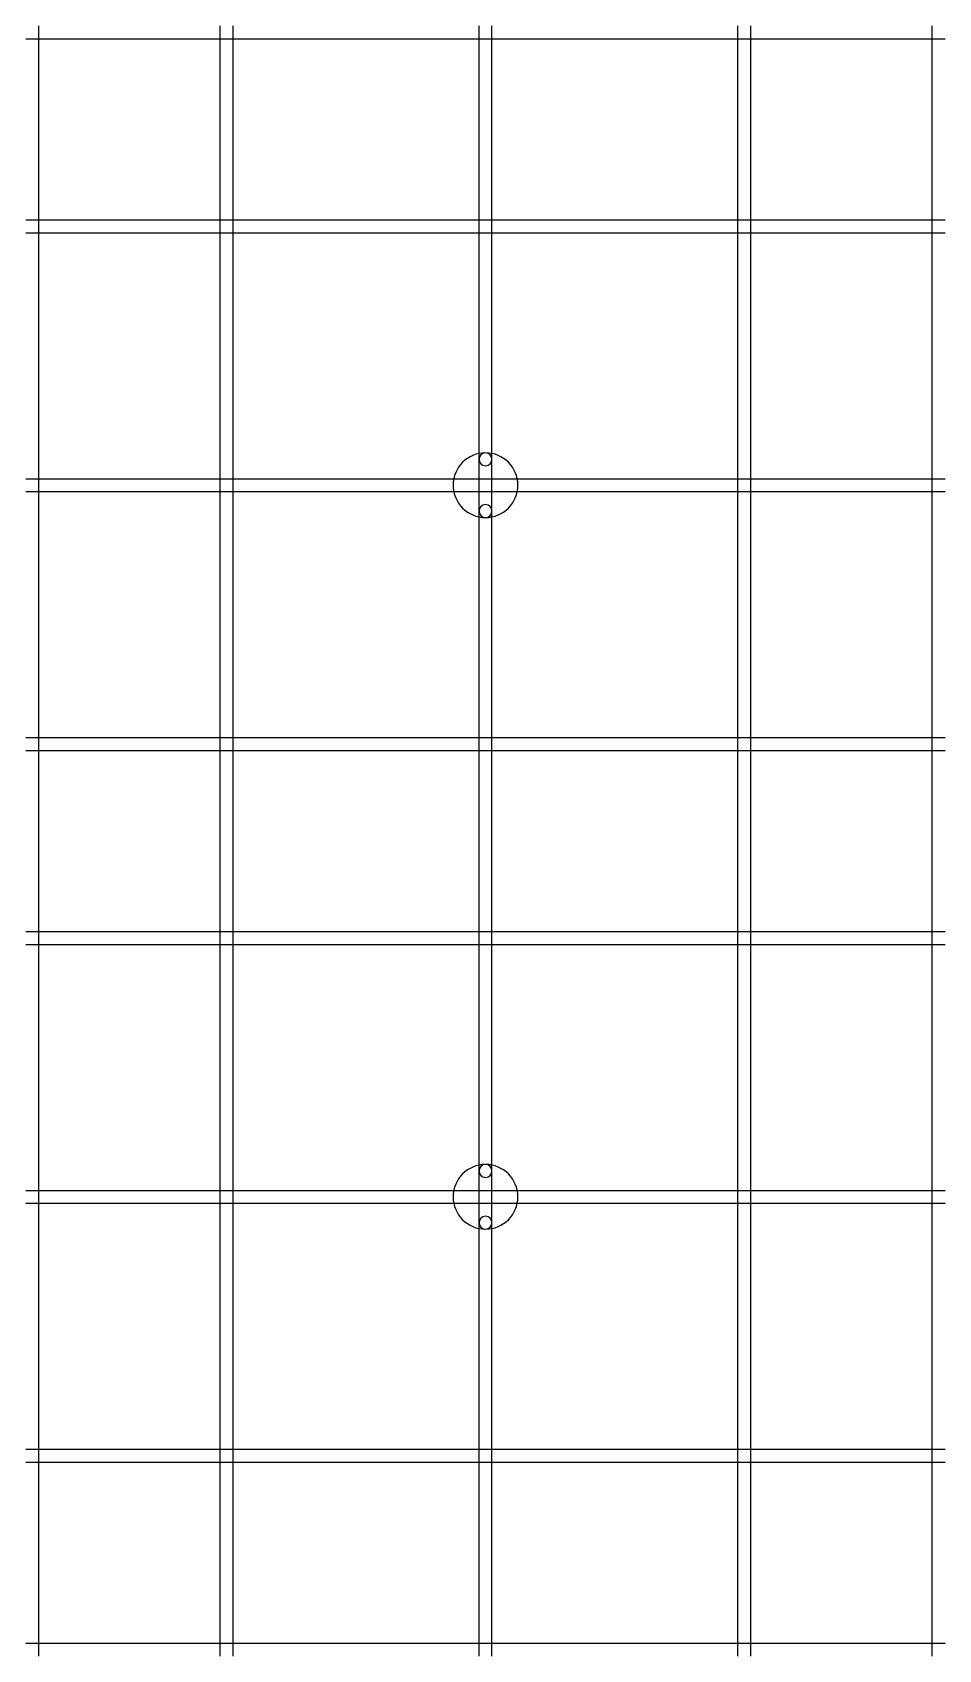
# Model space of a CAD drawing. Header units: millimetres. Extents: x 0 to 500, y 0 to 500.
# Drawn here: x 297.5 to 367.5, y 242.5 to 367.5 of the extents above; entities that cross this region are included whole.
import ezdxf

# ---------------------------------------------------------------- set-up
doc = ezdxf.new("R2010")
doc.units = ezdxf.units.MM
doc.layers.add('MDF_Model', color=7, linetype='CONTINUOUS')

msp = doc.modelspace()

# ---------------------------------------------------------------- linework, layer by layer
at = {"layer": 'MDF_Model'}
for p, q in [((298, 367, 1), (298, 368, 1)), ((298, 367, 1), (298, 368, 1)), ((312, 367, 1), (312, 368, 1)), ((312, 367, 1), (312, 368, 1)), ((313, 367, 1), (313, 368, 1)), ((313, 367, 1), (313, 368, 1)), ((332, 367, 1), (332, 368, 1)), ((332, 367, 1), (332, 368, 1)), ((333, 367, 1), (333, 368, 1)), ((333, 367, 1), (333, 368, 1)), ((352, 367, 1), (352, 368, 1)), ((352, 367, 1), (352, 368, 1)), ((353, 367, 1), (353, 368, 1)), ((353, 367, 1), (353, 368, 1)), ((367, 367, 1), (367, 368, 1)), ((367, 367, 1), (367, 368, 1)), ((297, 367, 1), (298, 367, 1)), ((297, 367, 1), (298, 367, 1)), ((298, 353, 1), (298, 367, 1)), ((298, 367, 1), (312, 367, 1)), ((298, 353, 1), (298, 367, 1)), ((298, 367), (298, 367, 1)), ((298, 353), (298, 367)), ((298, 367), (312, 367)), ((298, 367, 1), (312, 367, 1)), ((298, 367), (298, 367, 1)), ((298, 367), (312, 367)), ((298, 353), (298, 367)), ((312, 367, 1), (313, 367, 1)), ((312, 353, 1), (312, 367, 1)), ((312, 367, 1), (313, 367, 1)), ((312, 353, 1), (312, 367, 1)), ((312, 367), (312, 367, 1)), ((312, 353), (312, 367)), ((312, 367), (312, 367, 1)), ((312, 353), (312, 367)), ((313, 367, 1), (332, 367, 1)), ((313, 367), (332, 367)), ((313, 367, 1), (332, 367, 1)), ((313, 367), (313, 367, 1)), ((313, 367), (332, 367)), ((313, 353), (313, 367)), ((313, 353, 1), (313, 367, 1)), ((313, 367), (313, 367, 1)), ((313, 353), (313, 367)), ((313, 353, 1), (313, 367, 1)), ((332, 367, 1), (333, 367, 1)), ((332, 353, 1), (332, 367, 1)), ((332, 367, 1), (333, 367, 1)), ((332, 353, 1), (332, 367, 1)), ((332, 367), (332, 367, 1)), ((332, 353), (332, 367)), ((332, 367), (332, 367, 1)), ((332, 353), (332, 367)), ((333, 353, 1), (333, 367, 1)), ((333, 367, 1), (352, 367, 1)), ((333, 353, 1), (333, 367, 1)), ((333, 367), (333, 367, 1)), ((333, 353), (333, 367)), ((333, 367), (352, 367)), ((333, 367, 1), (352, 367, 1)), ((333, 367), (333, 367, 1)), ((333, 353), (333, 367)), ((333, 367), (352, 367)), ((352, 367, 1), (353, 367, 1)), ((352, 367), (352, 367, 1)), ((352, 353), (352, 367)), ((352, 353, 1), (352, 367, 1)), ((352, 367), (352, 367, 1)), ((352, 353), (352, 367)), ((352, 353, 1), (352, 367, 1)), ((352, 367, 1), (353, 367, 1)), ((353, 353, 1), (353, 367, 1)), ((353, 367, 1), (367, 367, 1)), ((353, 353, 1), (353, 367, 1)), ((353, 367), (353, 367, 1)), ((353, 353), (353, 367)), ((353, 367), (367, 367)), ((353, 367, 1), (367, 367, 1)), ((353, 367), (353, 367, 1)), ((353, 367), (367, 367)), ((353, 353), (353, 367)), ((367, 367, 1), (368, 367, 1)), ((367, 353, 1), (367, 367, 1)), ((367, 367, 1), (368, 367, 1)), ((367, 353, 1), (367, 367, 1)), ((367, 367), (367, 367, 1)), ((367, 353), (367, 367)), ((367, 367), (367, 367, 1)), ((367, 353), (367, 367)), ((297, 353, 1), (298, 353, 1)), ((297, 353, 1), (298, 353, 1)), ((298, 352, 1), (298, 353, 1)), ((298, 353, 1), (312, 353, 1)), ((298, 352, 1), (298, 353, 1)), ((298, 353), (298, 353, 1)), ((298, 353), (312, 353)), ((298, 353, 1), (312, 353, 1)), ((298, 353), (298, 353, 1)), ((298, 353), (312, 353)), ((312, 352, 1), (312, 353, 1)), ((312, 353, 1), (313, 353, 1)), ((312, 352, 1), (312, 353, 1)), ((312, 353, 1), (313, 353, 1)), ((312, 353), (312, 353, 1)), ((312, 353), (312, 353, 1)), ((313, 353, 1), (332, 353, 1)), ((313, 352, 1), (313, 353, 1)), ((313, 353), (332, 353)), ((313, 353, 1), (332, 353, 1)), ((313, 353), (313, 353, 1)), ((313, 352, 1), (313, 353, 1)), ((313, 353), (332, 353)), ((313, 353), (313, 353, 1)), ((332, 352, 1), (332, 353, 1)), ((332, 353, 1), (333, 353, 1)), ((332, 352, 1), (332, 353, 1)), ((332, 353, 1), (333, 353, 1)), ((332, 353), (332, 353, 1)), ((332, 353), (332, 353, 1)), ((333, 352, 1), (333, 353, 1)), ((333, 353, 1), (352, 353, 1)), ((333, 352, 1), (333, 353, 1)), ((333, 353), (333, 353, 1)), ((333, 353), (352, 353)), ((333, 353, 1), (352, 353, 1)), ((333, 353), (333, 353, 1)), ((333, 353), (352, 353)), ((352, 352, 1), (352, 353, 1)), ((352, 353), (352, 353, 1)), ((352, 352, 1), (352, 353, 1)), ((352, 353, 1), (353, 353, 1)), ((352, 353), (352, 353, 1)), ((352, 353, 1), (353, 353, 1)), ((353, 352, 1), (353, 353, 1)), ((353, 353, 1), (367, 353, 1)), ((353, 352, 1), (353, 353, 1)), ((353, 353), (353, 353, 1)), ((353, 353), (367, 353)), ((353, 353, 1), (367, 353, 1)), ((353, 353), (353, 353, 1)), ((353, 353), (367, 353)), ((367, 352, 1), (367, 353, 1)), ((367, 353, 1), (368, 353, 1)), ((367, 352, 1), (367, 353, 1)), ((367, 353, 1), (368, 353, 1)), ((367, 353), (367, 353, 1)), ((367, 353), (367, 353, 1)), ((297, 352, 1), (298, 352, 1)), ((297, 352, 1), (298, 352, 1)), ((298, 333, 1), (298, 352, 1)), ((298, 352, 1), (312, 352, 1)), ((298, 333, 1), (298, 352, 1)), ((298, 352), (298, 352, 1)), ((298, 333), (298, 352)), ((298, 352), (312, 352)), ((298, 352, 1), (312, 352, 1)), ((298, 352), (298, 352, 1)), ((298, 352), (312, 352)), ((298, 333), (298, 352)), ((312, 352, 1), (313, 352, 1)), ((312, 333, 1), (312, 352, 1)), ((312, 352, 1), (313, 352, 1)), ((312, 352), (312, 352, 1)), ((312, 333, 1), (312, 352, 1)), ((312, 352), (312, 352, 1)), ((312, 333), (312, 352)), ((312, 333), (312, 352)), ((313, 352), (332, 352)), ((313, 333), (313, 352)), ((313, 352), (332, 352)), ((313, 352, 1), (332, 352, 1)), ((313, 352), (313, 352, 1)), ((313, 352, 1), (332, 352, 1)), ((313, 333, 1), (313, 352, 1)), ((313, 352), (313, 352, 1)), ((313, 333), (313, 352)), ((313, 333, 1), (313, 352, 1)), ((332, 334.5, 1), (332, 352, 1)), ((332, 352, 1), (333, 352, 1)), ((332, 334.5, 1), (332, 352, 1)), ((332, 352), (332, 352, 1)), ((332, 334.5), (332, 352)), ((332, 352, 1), (333, 352, 1)), ((332, 334.5), (332, 352)), ((332, 352), (332, 352, 1)), ((333, 334.5, 1), (333, 352, 1)), ((333, 334.5, 1), (333, 352, 1)), ((333, 352), (333, 352, 1)), ((333, 334.5), (333, 352)), ((333, 352), (352, 352)), ((333, 334.5), (333, 352)), ((333, 352, 1), (352, 352, 1)), ((333, 352), (352, 352)), ((333, 352, 1), (352, 352, 1)), ((333, 352), (333, 352, 1)), ((352, 333), (352, 352)), ((352, 352), (352, 352, 1)), ((352, 333, 1), (352, 352, 1)), ((352, 352), (352, 352, 1)), ((352, 333), (352, 352)), ((352, 352, 1), (353, 352, 1)), ((352, 333, 1), (352, 352, 1)), ((352, 352, 1), (353, 352, 1)), ((353, 333, 1), (353, 352, 1)), ((353, 352, 1), (367, 352, 1)), ((353, 333, 1), (353, 352, 1)), ((353, 352), (353, 352, 1)), ((353, 333), (353, 352)), ((353, 352), (367, 352)), ((353, 352, 1), (367, 352, 1)), ((353, 352), (353, 352, 1)), ((353, 352), (367, 352)), ((353, 333), (353, 352)), ((367, 352, 1), (368, 352, 1)), ((367, 333, 1), (367, 352, 1)), ((367, 352, 1), (368, 352, 1)), ((367, 352), (367, 352, 1)), ((367, 333, 1), (367, 352, 1)), ((367, 352), (367, 352, 1)), ((367, 333), (367, 352)), ((367, 333), (367, 352)), ((332.5, 335, 3), (332.5, 335, 6)), ((332.5, 335, 3), (332.5, 335, 6)), ((332, 333, 1), (332, 334.5, 1)), ((332, 333, 1), (332, 334.5, 1)), ((332, 334.5), (332, 334.5, 1)), ((332, 333), (332, 334.5)), ((332, 334.5), (332, 334.5, 1)), ((332, 333), (332, 334.5)), ((333, 334.5, 1), (333, 334.5, 3)), ((333, 334.5, 1), (333, 334.5, 3)), ((333, 333, 1), (333, 334.5, 1)), ((333, 333, 1), (333, 334.5, 1)), ((333, 334.5), (333, 334.5, 1)), ((333, 333), (333, 334.5)), ((333, 334.5), (333, 334.5, 1)), ((333, 333), (333, 334.5)), ((297, 333, 1), (298, 333, 1)), ((297, 333, 1), (298, 333, 1)), ((298, 332, 1), (298, 333, 1)), ((298, 333, 1), (312, 333, 1)), ((298, 332, 1), (298, 333, 1)), ((298, 333), (298, 333, 1)), ((298, 333), (312, 333)), ((298, 333, 1), (312, 333, 1)), ((298, 333), (298, 333, 1)), ((298, 333), (312, 333)), ((312, 332, 1), (312, 333, 1)), ((312, 333, 1), (313, 333, 1)), ((312, 332, 1), (312, 333, 1)), ((312, 333, 1), (313, 333, 1)), ((312, 333), (312, 333, 1)), ((312, 333), (312, 333, 1)), ((313, 333, 1), (332, 333, 1)), ((313, 332, 1), (313, 333, 1)), ((313, 333), (332, 333)), ((313, 333), (332, 333)), ((313, 333, 1), (332, 333, 1)), ((313, 333), (313, 333, 1)), ((313, 332, 1), (313, 333, 1)), ((313, 333), (313, 333, 1)), ((332, 333, 1), (333, 333, 1)), ((332, 332, 1), (332, 333, 1)), ((332, 333, 1), (333, 333, 1)), ((332, 333), (332, 333, 1)), ((332, 332, 1), (332, 333, 1)), ((332, 333), (332, 333, 1)), ((333, 332, 1), (333, 333, 1)), ((333, 333), (333, 333, 1)), ((333, 333, 1), (352, 333, 1)), ((333, 332, 1), (333, 333, 1)), ((333, 333), (352, 333)), ((333, 333), (352, 333)), ((333, 333, 1), (352, 333, 1)), ((333, 333), (333, 333, 1)), ((335, 332.5, 3), (335, 332.5, 6)), ((335, 332.5, 3), (335, 332.5, 6)), ((352, 332, 1), (352, 333, 1)), ((352, 333), (352, 333, 1)), ((352, 332, 1), (352, 333, 1)), ((352, 333, 1), (353, 333, 1)), ((352, 333), (352, 333, 1)), ((352, 333, 1), (353, 333, 1)), ((353, 332, 1), (353, 333, 1)), ((353, 333, 1), (367, 333, 1)), ((353, 332, 1), (353, 333, 1)), ((353, 333), (353, 333, 1)), ((353, 333), (367, 333)), ((353, 333, 1), (367, 333, 1)), ((353, 333), (353, 333, 1)), ((353, 333), (367, 333)), ((367, 332, 1), (367, 333, 1)), ((367, 333, 1), (368, 333, 1)), ((367, 332, 1), (367, 333, 1)), ((367, 333, 1), (368, 333, 1)), ((367, 333), (367, 333, 1)), ((367, 333), (367, 333, 1)), ((297, 332, 1), (298, 332, 1)), ((297, 332, 1), (298, 332, 1)), ((298, 313, 1), (298, 332, 1)), ((298, 332, 1), (312, 332, 1)), ((298, 313, 1), (298, 332, 1)), ((298, 332), (298, 332, 1)), ((298, 313), (298, 332)), ((298, 332), (312, 332)), ((298, 332, 1), (312, 332, 1)), ((298, 332), (298, 332, 1)), ((298, 332), (312, 332)), ((298, 313), (298, 332)), ((312, 332, 1), (313, 332, 1)), ((312, 313, 1), (312, 332, 1)), ((312, 332, 1), (313, 332, 1)), ((312, 332), (312, 332, 1)), ((312, 313, 1), (312, 332, 1)), ((312, 332), (312, 332, 1)), ((312, 313), (312, 332)), ((312, 313), (312, 332)), ((313, 332), (332, 332)), ((313, 313), (313, 332)), ((313, 332), (332, 332)), ((313, 332, 1), (332, 332, 1)), ((313, 332), (313, 332, 1)), ((313, 332, 1), (332, 332, 1)), ((313, 313, 1), (313, 332, 1)), ((313, 332), (313, 332, 1)), ((313, 313), (313, 332)), ((313, 313, 1), (313, 332, 1)), ((332, 330.5, 1), (332, 332, 1)), ((332, 332, 1), (333, 332, 1)), ((332, 330.5, 1), (332, 332, 1)), ((332, 332), (332, 332, 1)), ((332, 330.5), (332, 332)), ((332, 332, 1), (333, 332, 1)), ((332, 330.5), (332, 332)), ((332, 332), (332, 332, 1)), ((333, 330.5, 1), (333, 332, 1)), ((333, 330.5, 1), (333, 332, 1)), ((333, 332), (333, 332, 1)), ((333, 330.5), (333, 332)), ((333, 332), (352, 332)), ((333, 330.5), (333, 332)), ((333, 332, 1), (352, 332, 1)), ((333, 332), (352, 332)), ((333, 332, 1), (352, 332, 1)), ((333, 332), (333, 332, 1)), ((352, 313), (352, 332)), ((352, 332), (352, 332, 1)), ((352, 313, 1), (352, 332, 1)), ((352, 332), (352, 332, 1)), ((352, 313), (352, 332)), ((352, 332, 1), (353, 332, 1)), ((352, 313, 1), (352, 332, 1)), ((352, 332, 1), (353, 332, 1)), ((353, 313, 1), (353, 332, 1)), ((353, 332, 1), (367, 332, 1)), ((353, 313, 1), (353, 332, 1)), ((353, 332), (353, 332, 1)), ((353, 313), (353, 332)), ((353, 332), (367, 332)), ((353, 332, 1), (367, 332, 1)), ((353, 332), (353, 332, 1)), ((353, 332), (367, 332)), ((353, 313), (353, 332)), ((367, 332, 1), (368, 332, 1)), ((367, 313, 1), (367, 332, 1)), ((367, 332, 1), (368, 332, 1)), ((367, 332), (367, 332, 1)), ((367, 313, 1), (367, 332, 1)), ((367, 332), (367, 332, 1)), ((367, 313), (367, 332)), ((367, 313), (367, 332)), ((332, 313, 1), (332, 330.5, 1)), ((332, 313, 1), (332, 330.5, 1)), ((332, 330.5), (332, 330.5, 1)), ((332, 313), (332, 330.5)), ((332, 330.5), (332, 330.5, 1)), ((332, 313), (332, 330.5)), ((332.5, 330, 3), (332.5, 330, 6)), ((332.5, 330, 3), (332.5, 330, 6)), ((333, 330.5, 1), (333, 330.5, 3)), ((333, 330.5, 1), (333, 330.5, 3)), ((333, 313, 1), (333, 330.5, 1)), ((333, 313, 1), (333, 330.5, 1)), ((333, 330.5), (333, 330.5, 1)), ((333, 313), (333, 330.5)), ((333, 330.5), (333, 330.5, 1)), ((333, 313), (333, 330.5)), ((297, 313, 1), (298, 313, 1)), ((297, 313, 1), (298, 313, 1)), ((298, 312, 1), (298, 313, 1)), ((298, 313, 1), (312, 313, 1)), ((298, 312, 1), (298, 313, 1)), ((298, 313), (298, 313, 1)), ((298, 313), (312, 313)), ((298, 313, 1), (312, 313, 1)), ((298, 313), (298, 313, 1)), ((298, 313), (312, 313)), ((312, 312, 1), (312, 313, 1)), ((312, 313, 1), (313, 313, 1)), ((312, 312, 1), (312, 313, 1)), ((312, 313, 1), (313, 313, 1)), ((312, 313), (312, 313, 1)), ((312, 313), (312, 313, 1)), ((313, 313), (332, 313)), ((313, 313), (332, 313)), ((313, 313, 1), (332, 313, 1)), ((313, 313), (313, 313, 1)), ((313, 313, 1), (332, 313, 1)), ((313, 312, 1), (313, 313, 1)), ((313, 313), (313, 313, 1)), ((313, 312, 1), (313, 313, 1)), ((332, 313, 1), (333, 313, 1)), ((332, 313), (332, 313, 1)), ((332, 312, 1), (332, 313, 1)), ((332, 313, 1), (333, 313, 1)), ((332, 313), (332, 313, 1)), ((332, 312, 1), (332, 313, 1)), ((333, 313), (333, 313, 1)), ((333, 312, 1), (333, 313, 1)), ((333, 313), (352, 313)), ((333, 313), (352, 313)), ((333, 313, 1), (352, 313, 1)), ((333, 313), (333, 313, 1)), ((333, 313, 1), (352, 313, 1)), ((333, 312, 1), (333, 313, 1)), ((352, 313), (352, 313, 1)), ((352, 312, 1), (352, 313, 1)), ((352, 313), (352, 313, 1)), ((352, 312, 1), (352, 313, 1)), ((352, 313, 1), (353, 313, 1)), ((352, 313, 1), (353, 313, 1)), ((353, 312, 1), (353, 313, 1)), ((353, 313, 1), (367, 313, 1)), ((353, 312, 1), (353, 313, 1)), ((353, 313), (353, 313, 1)), ((353, 313), (367, 313)), ((353, 313, 1), (367, 313, 1)), ((353, 313), (353, 313, 1)), ((353, 313), (367, 313)), ((367, 312, 1), (367, 313, 1)), ((367, 313, 1), (368, 313, 1)), ((367, 312, 1), (367, 313, 1)), ((367, 313, 1), (368, 313, 1)), ((367, 313), (367, 313, 1)), ((367, 313), (367, 313, 1)), ((297, 312, 1), (298, 312, 1)), ((297, 312, 1), (298, 312, 1)), ((298, 298, 1), (298, 312, 1)), ((298, 312, 1), (312, 312, 1)), ((298, 298, 1), (298, 312, 1)), ((298, 312), (298, 312, 1)), ((298, 298), (298, 312)), ((298, 312), (312, 312)), ((298, 312, 1), (312, 312, 1)), ((298, 312), (298, 312, 1)), ((298, 312), (312, 312)), ((298, 298), (298, 312)), ((312, 312, 1), (313, 312, 1)), ((312, 298, 1), (312, 312, 1)), ((312, 312, 1), (313, 312, 1)), ((312, 298, 1), (312, 312, 1)), ((312, 312), (312, 312, 1)), ((312, 298), (312, 312)), ((312, 312), (312, 312, 1)), ((312, 298), (312, 312)), ((313, 312, 1), (332, 312, 1)), ((313, 312), (332, 312)), ((313, 312, 1), (332, 312, 1)), ((313, 312), (313, 312, 1)), ((313, 312), (332, 312)), ((313, 298), (313, 312)), ((313, 298, 1), (313, 312, 1)), ((313, 312), (313, 312, 1)), ((313, 298), (313, 312)), ((313, 298, 1), (313, 312, 1)), ((332, 312, 1), (333, 312, 1)), ((332, 298, 1), (332, 312, 1)), ((332, 312, 1), (333, 312, 1)), ((332, 298, 1), (332, 312, 1)), ((332, 312), (332, 312, 1)), ((332, 298), (332, 312)), ((332, 312), (332, 312, 1)), ((332, 298), (332, 312)), ((333, 298, 1), (333, 312, 1)), ((333, 312, 1), (352, 312, 1)), ((333, 298, 1), (333, 312, 1)), ((333, 312), (333, 312, 1)), ((333, 298), (333, 312)), ((333, 312), (352, 312)), ((333, 312, 1), (352, 312, 1)), ((333, 312), (333, 312, 1)), ((333, 298), (333, 312)), ((333, 312), (352, 312)), ((352, 312, 1), (353, 312, 1)), ((352, 312), (352, 312, 1)), ((352, 298), (352, 312)), ((352, 298, 1), (352, 312, 1)), ((352, 312), (352, 312, 1)), ((352, 298), (352, 312)), ((352, 298, 1), (352, 312, 1)), ((352, 312, 1), (353, 312, 1)), ((353, 298, 1), (353, 312, 1)), ((353, 312, 1), (367, 312, 1)), ((353, 298, 1), (353, 312, 1)), ((353, 312), (353, 312, 1)), ((353, 298), (353, 312)), ((353, 312), (367, 312)), ((353, 312, 1), (367, 312, 1)), ((353, 312), (353, 312, 1)), ((353, 312), (367, 312)), ((353, 298), (353, 312)), ((367, 312, 1), (368, 312, 1)), ((367, 298, 1), (367, 312, 1)), ((367, 312, 1), (368, 312, 1)), ((367, 312), (367, 312, 1)), ((367, 298, 1), (367, 312, 1)), ((367, 312), (367, 312, 1)), ((367, 298), (367, 312)), ((367, 298), (367, 312)), ((297, 298, 1), (298, 298, 1)), ((297, 298, 1), (298, 298, 1)), ((298, 297, 1), (298, 298, 1)), ((298, 298, 1), (312, 298, 1)), ((298, 297, 1), (298, 298, 1)), ((298, 298), (298, 298, 1)), ((298, 298), (312, 298)), ((298, 298, 1), (312, 298, 1)), ((298, 298), (298, 298, 1)), ((298, 298), (312, 298)), ((312, 297, 1), (312, 298, 1)), ((312, 298, 1), (313, 298, 1)), ((312, 297, 1), (312, 298, 1)), ((312, 298, 1), (313, 298, 1)), ((312, 298), (312, 298, 1)), ((312, 298), (312, 298, 1)), ((313, 298, 1), (332, 298, 1)), ((313, 297, 1), (313, 298, 1)), ((313, 298), (332, 298)), ((313, 298, 1), (332, 298, 1)), ((313, 298), (313, 298, 1)), ((313, 297, 1), (313, 298, 1)), ((313, 298), (332, 298)), ((313, 298), (313, 298, 1)), ((332, 297, 1), (332, 298, 1)), ((332, 298, 1), (333, 298, 1)), ((332, 297, 1), (332, 298, 1)), ((332, 298, 1), (333, 298, 1)), ((332, 298), (332, 298, 1)), ((332, 298), (332, 298, 1)), ((333, 297, 1), (333, 298, 1)), ((333, 298, 1), (352, 298, 1)), ((333, 297, 1), (333, 298, 1)), ((333, 298), (333, 298, 1)), ((333, 298), (352, 298)), ((333, 298, 1), (352, 298, 1)), ((333, 298), (333, 298, 1)), ((333, 298), (352, 298)), ((352, 297, 1), (352, 298, 1)), ((352, 298), (352, 298, 1)), ((352, 297, 1), (352, 298, 1)), ((352, 298, 1), (353, 298, 1)), ((352, 298), (352, 298, 1)), ((352, 298, 1), (353, 298, 1)), ((353, 297, 1), (353, 298, 1)), ((353, 298, 1), (367, 298, 1)), ((353, 297, 1), (353, 298, 1)), ((353, 298), (353, 298, 1)), ((353, 298), (367, 298)), ((353, 298, 1), (367, 298, 1)), ((353, 298), (353, 298, 1)), ((353, 298), (367, 298)), ((367, 297, 1), (367, 298, 1)), ((367, 298, 1), (368, 298, 1)), ((367, 297, 1), (367, 298, 1)), ((367, 298, 1), (368, 298, 1)), ((367, 298), (367, 298, 1)), ((367, 298), (367, 298, 1)), ((297, 297, 1), (298, 297, 1)), ((297, 297, 1), (298, 297, 1)), ((298, 278, 1), (298, 297, 1)), ((298, 297, 1), (312, 297, 1)), ((298, 278, 1), (298, 297, 1)), ((298, 297), (298, 297, 1)), ((298, 278), (298, 297)), ((298, 297), (312, 297)), ((298, 297, 1), (312, 297, 1)), ((298, 297), (298, 297, 1)), ((298, 297), (312, 297)), ((298, 278), (298, 297)), ((312, 297, 1), (313, 297, 1)), ((312, 278, 1), (312, 297, 1)), ((312, 297, 1), (313, 297, 1)), ((312, 297), (312, 297, 1)), ((312, 278, 1), (312, 297, 1)), ((312, 297), (312, 297, 1)), ((312, 278), (312, 297)), ((312, 278), (312, 297)), ((313, 297), (332, 297)), ((313, 278), (313, 297)), ((313, 297), (332, 297)), ((313, 297, 1), (332, 297, 1)), ((313, 297), (313, 297, 1)), ((313, 297, 1), (332, 297, 1)), ((313, 278, 1), (313, 297, 1)), ((313, 297), (313, 297, 1)), ((313, 278), (313, 297)), ((313, 278, 1), (313, 297, 1)), ((332, 279.5, 1), (332, 297, 1)), ((332, 297, 1), (333, 297, 1)), ((332, 279.5, 1), (332, 297, 1)), ((332, 297), (332, 297, 1)), ((332, 279.5), (332, 297)), ((332, 297, 1), (333, 297, 1)), ((332, 279.5), (332, 297)), ((332, 297), (332, 297, 1)), ((333, 279.5, 1), (333, 297, 1)), ((333, 279.5, 1), (333, 297, 1)), ((333, 297), (333, 297, 1)), ((333, 279.5), (333, 297)), ((333, 297), (352, 297)), ((333, 279.5), (333, 297)), ((333, 297, 1), (352, 297, 1)), ((333, 297), (352, 297)), ((333, 297, 1), (352, 297, 1)), ((333, 297), (333, 297, 1)), ((352, 278), (352, 297)), ((352, 297), (352, 297, 1)), ((352, 278, 1), (352, 297, 1)), ((352, 297), (352, 297, 1)), ((352, 278), (352, 297)), ((352, 297, 1), (353, 297, 1)), ((352, 278, 1), (352, 297, 1)), ((352, 297, 1), (353, 297, 1)), ((353, 278, 1), (353, 297, 1)), ((353, 297, 1), (367, 297, 1)), ((353, 278, 1), (353, 297, 1)), ((353, 297), (353, 297, 1)), ((353, 278), (353, 297)), ((353, 297), (367, 297)), ((353, 297, 1), (367, 297, 1)), ((353, 297), (353, 297, 1)), ((353, 278), (353, 297)), ((353, 297), (367, 297)), ((367, 297, 1), (368, 297, 1)), ((367, 278, 1), (367, 297, 1)), ((367, 297, 1), (368, 297, 1)), ((367, 297), (367, 297, 1)), ((367, 278, 1), (367, 297, 1)), ((367, 297), (367, 297, 1)), ((367, 278), (367, 297)), ((367, 278), (367, 297)), ((332.5, 280, 3), (332.5, 280, 6)), ((332.5, 280, 3), (332.5, 280, 6)), ((332, 278, 1), (332, 279.5, 1)), ((332, 278, 1), (332, 279.5, 1)), ((332, 279.5), (332, 279.5, 1)), ((332, 278), (332, 279.5)), ((332, 279.5), (332, 279.5, 1)), ((332, 278), (332, 279.5)), ((333, 279.5, 1), (333, 279.5, 3)), ((333, 279.5, 1), (333, 279.5, 3)), ((333, 278, 1), (333, 279.5, 1)), ((333, 278, 1), (333, 279.5, 1)), ((333, 279.5), (333, 279.5, 1)), ((333, 278), (333, 279.5)), ((333, 279.5), (333, 279.5, 1)), ((333, 278), (333, 279.5)), ((297, 278, 1), (298, 278, 1)), ((297, 278, 1), (298, 278, 1)), ((298, 277, 1), (298, 278, 1)), ((298, 278, 1), (312, 278, 1)), ((298, 277, 1), (298, 278, 1)), ((298, 278), (298, 278, 1)), ((298, 278), (312, 278)), ((298, 278, 1), (312, 278, 1)), ((298, 278), (298, 278, 1)), ((298, 278), (312, 278)), ((312, 277, 1), (312, 278, 1)), ((312, 278, 1), (313, 278, 1)), ((312, 277, 1), (312, 278, 1)), ((312, 278, 1), (313, 278, 1)), ((312, 278), (312, 278, 1)), ((312, 278), (312, 278, 1)), ((313, 278, 1), (332, 278, 1)), ((313, 277, 1), (313, 278, 1)), ((313, 278), (332, 278)), ((313, 278), (332, 278)), ((313, 278, 1), (332, 278, 1)), ((313, 278), (313, 278, 1)), ((313, 277, 1), (313, 278, 1)), ((313, 278), (313, 278, 1)), ((332, 278, 1), (333, 278, 1)), ((332, 277, 1), (332, 278, 1)), ((332, 278, 1), (333, 278, 1)), ((332, 278), (332, 278, 1)), ((332, 277, 1), (332, 278, 1)), ((332, 278), (332, 278, 1)), ((333, 277, 1), (333, 278, 1)), ((333, 278), (333, 278, 1)), ((333, 278, 1), (352, 278, 1)), ((333, 277, 1), (333, 278, 1)), ((333, 278), (352, 278)), ((333, 278), (352, 278)), ((333, 278, 1), (352, 278, 1)), ((333, 278), (333, 278, 1)), ((335, 277.5, 3), (335, 277.5, 6)), ((335, 277.5, 3), (335, 277.5, 6)), ((352, 277, 1), (352, 278, 1)), ((352, 278), (352, 278, 1)), ((352, 277, 1), (352, 278, 1)), ((352, 278, 1), (353, 278, 1)), ((352, 278), (352, 278, 1)), ((352, 278, 1), (353, 278, 1)), ((353, 277, 1), (353, 278, 1)), ((353, 278, 1), (367, 278, 1)), ((353, 277, 1), (353, 278, 1)), ((353, 278), (353, 278, 1)), ((353, 278), (367, 278)), ((353, 278, 1), (367, 278, 1)), ((353, 278), (353, 278, 1)), ((353, 278), (367, 278)), ((367, 277, 1), (367, 278, 1)), ((367, 278, 1), (368, 278, 1)), ((367, 277, 1), (367, 278, 1)), ((367, 278, 1), (368, 278, 1)), ((367, 278), (367, 278, 1)), ((367, 278), (367, 278, 1)), ((297, 277, 1), (298, 277, 1)), ((297, 277, 1), (298, 277, 1)), ((298, 258, 1), (298, 277, 1)), ((298, 277, 1), (312, 277, 1)), ((298, 258, 1), (298, 277, 1)), ((298, 277), (298, 277, 1)), ((298, 258), (298, 277)), ((298, 277), (312, 277)), ((298, 277, 1), (312, 277, 1)), ((298, 277), (298, 277, 1)), ((298, 277), (312, 277)), ((298, 258), (298, 277)), ((312, 277, 1), (313, 277, 1)), ((312, 258, 1), (312, 277, 1)), ((312, 277, 1), (313, 277, 1)), ((312, 277), (312, 277, 1)), ((312, 258, 1), (312, 277, 1)), ((312, 277), (312, 277, 1)), ((312, 258), (312, 277)), ((312, 258), (312, 277)), ((313, 277), (332, 277)), ((313, 258), (313, 277)), ((313, 277), (332, 277)), ((313, 277, 1), (332, 277, 1)), ((313, 277), (313, 277, 1)), ((313, 277, 1), (332, 277, 1)), ((313, 258, 1), (313, 277, 1)), ((313, 277), (313, 277, 1)), ((313, 258), (313, 277)), ((313, 258, 1), (313, 277, 1)), ((332, 275.5, 1), (332, 277, 1)), ((332, 277, 1), (333, 277, 1)), ((332, 275.5, 1), (332, 277, 1)), ((332, 277), (332, 277, 1)), ((332, 275.5), (332, 277)), ((332, 277, 1), (333, 277, 1)), ((332, 275.5), (332, 277)), ((332, 277), (332, 277, 1)), ((333, 275.5, 1), (333, 277, 1)), ((333, 275.5, 1), (333, 277, 1)), ((333, 277), (333, 277, 1)), ((333, 275.5), (333, 277)), ((333, 275.5), (333, 277)), ((333, 277), (352, 277)), ((333, 277, 1), (352, 277, 1)), ((333, 277), (352, 277)), ((333, 277, 1), (352, 277, 1)), ((333, 277), (333, 277, 1)), ((352, 258), (352, 277)), ((352, 277), (352, 277, 1)), ((352, 258, 1), (352, 277, 1)), ((352, 277), (352, 277, 1)), ((352, 258), (352, 277)), ((352, 277, 1), (353, 277, 1)), ((352, 258, 1), (352, 277, 1)), ((352, 277, 1), (353, 277, 1)), ((353, 258, 1), (353, 277, 1)), ((353, 277, 1), (367, 277, 1)), ((353, 258, 1), (353, 277, 1)), ((353, 277), (353, 277, 1)), ((353, 258), (353, 277)), ((353, 277), (367, 277)), ((353, 277, 1), (367, 277, 1)), ((353, 277), (353, 277, 1)), ((353, 258), (353, 277)), ((353, 277), (367, 277)), ((367, 277, 1), (368, 277, 1)), ((367, 258, 1), (367, 277, 1)), ((367, 277, 1), (368, 277, 1)), ((367, 277), (367, 277, 1)), ((367, 258, 1), (367, 277, 1)), ((367, 277), (367, 277, 1)), ((367, 258), (367, 277)), ((367, 258), (367, 277)), ((332, 258, 1), (332, 275.5, 1)), ((332, 258, 1), (332, 275.5, 1)), ((332, 275.5), (332, 275.5, 1)), ((332, 258), (332, 275.5)), ((332, 275.5), (332, 275.5, 1)), ((332, 258), (332, 275.5)), ((332.5, 275, 3), (332.5, 275, 6)), ((332.5, 275, 3), (332.5, 275, 6)), ((333, 275.5, 1), (333, 275.5, 3)), ((333, 275.5, 1), (333, 275.5, 3)), ((333, 258, 1), (333, 275.5, 1)), ((333, 258, 1), (333, 275.5, 1)), ((333, 275.5), (333, 275.5, 1)), ((333, 258), (333, 275.5)), ((333, 275.5), (333, 275.5, 1)), ((333, 258), (333, 275.5)), ((297, 258, 1), (298, 258, 1)), ((297, 258, 1), (298, 258, 1)), ((298, 257, 1), (298, 258, 1)), ((298, 258, 1), (312, 258, 1)), ((298, 257, 1), (298, 258, 1)), ((298, 258), (298, 258, 1)), ((298, 258), (312, 258)), ((298, 258, 1), (312, 258, 1)), ((298, 258), (298, 258, 1)), ((298, 258), (312, 258)), ((312, 257, 1), (312, 258, 1)), ((312, 258, 1), (313, 258, 1)), ((312, 257, 1), (312, 258, 1)), ((312, 258, 1), (313, 258, 1)), ((312, 258), (312, 258, 1)), ((312, 258), (312, 258, 1)), ((313, 258), (332, 258)), ((313, 258), (332, 258)), ((313, 258, 1), (332, 258, 1)), ((313, 258), (313, 258, 1)), ((313, 258, 1), (332, 258, 1)), ((313, 257, 1), (313, 258, 1)), ((313, 258), (313, 258, 1)), ((313, 257, 1), (313, 258, 1)), ((332, 258, 1), (333, 258, 1)), ((332, 258), (332, 258, 1)), ((332, 257, 1), (332, 258, 1)), ((332, 258, 1), (333, 258, 1)), ((332, 258), (332, 258, 1)), ((332, 257, 1), (332, 258, 1)), ((333, 258), (333, 258, 1)), ((333, 257, 1), (333, 258, 1)), ((333, 258), (352, 258)), ((333, 258), (352, 258)), ((333, 258, 1), (352, 258, 1)), ((333, 258), (333, 258, 1)), ((333, 258, 1), (352, 258, 1)), ((333, 257, 1), (333, 258, 1)), ((352, 258), (352, 258, 1)), ((352, 257, 1), (352, 258, 1)), ((352, 258), (352, 258, 1)), ((352, 257, 1), (352, 258, 1)), ((352, 258, 1), (353, 258, 1)), ((352, 258, 1), (353, 258, 1)), ((353, 257, 1), (353, 258, 1)), ((353, 258, 1), (367, 258, 1)), ((353, 257, 1), (353, 258, 1)), ((353, 258), (353, 258, 1)), ((353, 258), (367, 258)), ((353, 258, 1), (367, 258, 1)), ((353, 258), (353, 258, 1)), ((353, 258), (367, 258)), ((367, 257, 1), (367, 258, 1)), ((367, 258, 1), (368, 258, 1)), ((367, 257, 1), (367, 258, 1)), ((367, 258, 1), (368, 258, 1)), ((367, 258), (367, 258, 1)), ((367, 258), (367, 258, 1)), ((297, 257, 1), (298, 257, 1)), ((297, 257, 1), (298, 257, 1)), ((298, 243, 1), (298, 257, 1)), ((298, 257, 1), (312, 257, 1)), ((298, 243, 1), (298, 257, 1)), ((298, 257), (298, 257, 1)), ((298, 243), (298, 257)), ((298, 257), (312, 257)), ((298, 257, 1), (312, 257, 1)), ((298, 257), (298, 257, 1)), ((298, 257), (312, 257)), ((298, 243), (298, 257)), ((312, 257, 1), (313, 257, 1)), ((312, 243, 1), (312, 257, 1)), ((312, 257, 1), (313, 257, 1)), ((312, 243, 1), (312, 257, 1)), ((312, 257), (312, 257, 1)), ((312, 243), (312, 257)), ((312, 257), (312, 257, 1)), ((312, 243), (312, 257)), ((313, 257, 1), (332, 257, 1)), ((313, 257), (332, 257)), ((313, 257, 1), (332, 257, 1)), ((313, 257), (313, 257, 1)), ((313, 257), (332, 257)), ((313, 243), (313, 257)), ((313, 243, 1), (313, 257, 1)), ((313, 257), (313, 257, 1)), ((313, 243), (313, 257)), ((313, 243, 1), (313, 257, 1)), ((332, 257, 1), (333, 257, 1)), ((332, 243, 1), (332, 257, 1)), ((332, 257, 1), (333, 257, 1)), ((332, 243, 1), (332, 257, 1)), ((332, 257), (332, 257, 1)), ((332, 243), (332, 257)), ((332, 257), (332, 257, 1)), ((332, 243), (332, 257)), ((333, 243, 1), (333, 257, 1)), ((333, 257, 1), (352, 257, 1)), ((333, 243, 1), (333, 257, 1)), ((333, 257), (333, 257, 1)), ((333, 243), (333, 257)), ((333, 257), (352, 257)), ((333, 257, 1), (352, 257, 1)), ((333, 257), (333, 257, 1)), ((333, 243), (333, 257)), ((333, 257), (352, 257)), ((352, 257, 1), (353, 257, 1)), ((352, 257), (352, 257, 1)), ((352, 243), (352, 257)), ((352, 243, 1), (352, 257, 1)), ((352, 257), (352, 257, 1)), ((352, 243), (352, 257)), ((352, 243, 1), (352, 257, 1)), ((352, 257, 1), (353, 257, 1)), ((353, 243, 1), (353, 257, 1)), ((353, 257, 1), (367, 257, 1)), ((353, 243, 1), (353, 257, 1)), ((353, 257), (353, 257, 1)), ((353, 243), (353, 257)), ((353, 257), (367, 257)), ((353, 257, 1), (367, 257, 1)), ((353, 257), (353, 257, 1)), ((353, 243), (353, 257)), ((353, 257), (367, 257)), ((367, 257, 1), (368, 257, 1)), ((367, 243, 1), (367, 257, 1)), ((367, 257, 1), (368, 257, 1)), ((367, 243, 1), (367, 257, 1)), ((367, 257), (367, 257, 1)), ((367, 243), (367, 257)), ((367, 257), (367, 257, 1)), ((367, 243), (367, 257)), ((297, 243, 1), (298, 243, 1)), ((297, 243, 1), (298, 243, 1)), ((298, 242, 1), (298, 243, 1)), ((298, 243, 1), (312, 243, 1)), ((298, 242, 1), (298, 243, 1)), ((298, 243), (298, 243, 1)), ((298, 243), (312, 243)), ((298, 243, 1), (312, 243, 1)), ((298, 243), (298, 243, 1)), ((298, 243), (312, 243)), ((312, 242, 1), (312, 243, 1)), ((312, 243, 1), (313, 243, 1)), ((312, 242, 1), (312, 243, 1)), ((312, 243, 1), (313, 243, 1)), ((312, 243), (312, 243, 1)), ((312, 243), (312, 243, 1)), ((313, 243, 1), (332, 243, 1)), ((313, 242, 1), (313, 243, 1)), ((313, 243), (332, 243)), ((313, 243, 1), (332, 243, 1)), ((313, 243), (313, 243, 1)), ((313, 242, 1), (313, 243, 1)), ((313, 243), (332, 243)), ((313, 243), (313, 243, 1)), ((332, 242, 1), (332, 243, 1)), ((332, 243, 1), (333, 243, 1)), ((332, 242, 1), (332, 243, 1)), ((332, 243, 1), (333, 243, 1)), ((332, 243), (332, 243, 1)), ((332, 243), (332, 243, 1)), ((333, 242, 1), (333, 243, 1)), ((333, 243, 1), (352, 243, 1)), ((333, 242, 1), (333, 243, 1)), ((333, 243), (333, 243, 1)), ((333, 243), (352, 243)), ((333, 243, 1), (352, 243, 1)), ((333, 243), (333, 243, 1)), ((333, 243), (352, 243)), ((352, 242, 1), (352, 243, 1)), ((352, 243), (352, 243, 1)), ((352, 242, 1), (352, 243, 1)), ((352, 243, 1), (353, 243, 1)), ((352, 243), (352, 243, 1)), ((352, 243, 1), (353, 243, 1)), ((353, 242, 1), (353, 243, 1)), ((353, 243, 1), (367, 243, 1)), ((353, 242, 1), (353, 243, 1)), ((353, 243), (353, 243, 1)), ((353, 243), (367, 243)), ((353, 243, 1), (367, 243, 1)), ((353, 243), (353, 243, 1)), ((353, 243), (367, 243)), ((367, 242, 1), (367, 243, 1)), ((367, 243, 1), (368, 243, 1)), ((367, 242, 1), (367, 243, 1)), ((367, 243, 1), (368, 243, 1)), ((367, 243), (367, 243, 1)), ((367, 243), (367, 243, 1))]:
    msp.add_line(p, q, dxfattribs=at)
for centre, radius, start, end in [((332.5, 332.5, 6), 2.5, 90, -90), ((332.5, 332.5, 3), 2.5, 90, -90), ((332.5, 332.5, 6), 2.5, 90, -90), ((332.5, 332.5, 3), 2.5, 90, -90), ((332.5, 334.5, 3), 0.5, 90, 0), ((332.5, 334.5, 1), 0.5, 0, 180), ((332.5, 334.5, 3), 0.5, 90, 0), ((332.5, 334.5, 1), 0.5, 0, 180), ((332.5, 332.5, 6), 2.5, 0, 90), ((332.5, 332.5, 6), 2.5, 0, 90), ((332.5, 332.5, 3), 2.5, 0, 90), ((332.5, 332.5, 3), 2.5, 0, 90), ((332.5, 334.5, 3), 0.5, 0, 90), ((332.5, 334.5, 3), 0.5, 0, 90), ((332.5, 334.5, 1), 0.5, 180, 0), ((332.5, 334.5, 1), 0.5, 180, 0), ((332.5, 332.5, 6), 2.5, -90, 0), ((332.5, 332.5, 3), 2.5, -90, 0), ((332.5, 332.5, 6), 2.5, -90, 0), ((332.5, 332.5, 3), 2.5, -90, 0), ((332.5, 330.5, 3), 0.5, 0, -90), ((332.5, 330.5, 1), 0.5, 0, 180), ((332.5, 330.5, 3), 0.5, 0, -90), ((332.5, 330.5, 1), 0.5, 0, 180), ((332.5, 330.5, 1), 0.5, 180, 0), ((332.5, 330.5, 1), 0.5, 180, 0), ((332.5, 330.5, 3), 0.5, -90, 0), ((332.5, 330.5, 3), 0.5, -90, 0), ((332.5, 277.5, 6), 2.5, 90, -90), ((332.5, 277.5, 3), 2.5, 90, -90), ((332.5, 277.5, 6), 2.5, 90, -90), ((332.5, 277.5, 3), 2.5, 90, -90), ((332.5, 279.5, 3), 0.5, 90, 0), ((332.5, 279.5, 1), 0.5, 0, 180), ((332.5, 279.5, 3), 0.5, 90, 0), ((332.5, 279.5, 1), 0.5, 0, 180), ((332.5, 277.5, 6), 2.5, 0, 90), ((332.5, 277.5, 6), 2.5, 0, 90), ((332.5, 277.5, 3), 2.5, 0, 90), ((332.5, 277.5, 3), 2.5, 0, 90), ((332.5, 279.5, 3), 0.5, 0, 90), ((332.5, 279.5, 3), 0.5, 0, 90), ((332.5, 279.5, 1), 0.5, 180, 0), ((332.5, 279.5, 1), 0.5, 180, 0), ((332.5, 277.5, 6), 2.5, -90, 0), ((332.5, 277.5, 3), 2.5, -90, 0), ((332.5, 277.5, 6), 2.5, -90, 0), ((332.5, 277.5, 3), 2.5, -90, 0), ((332.5, 275.5, 3), 0.5, 0, -90), ((332.5, 275.5, 1), 0.5, 0, 180), ((332.5, 275.5, 3), 0.5, 0, -90), ((332.5, 275.5, 1), 0.5, 0, 180), ((332.5, 275.5, 1), 0.5, 180, 0), ((332.5, 275.5, 1), 0.5, 180, 0), ((332.5, 275.5, 3), 0.5, -90, 0), ((332.5, 275.5, 3), 0.5, -90, 0)]:
    msp.add_arc(centre, radius, start, end, dxfattribs=at)

doc.saveas('drawing.dxf')
